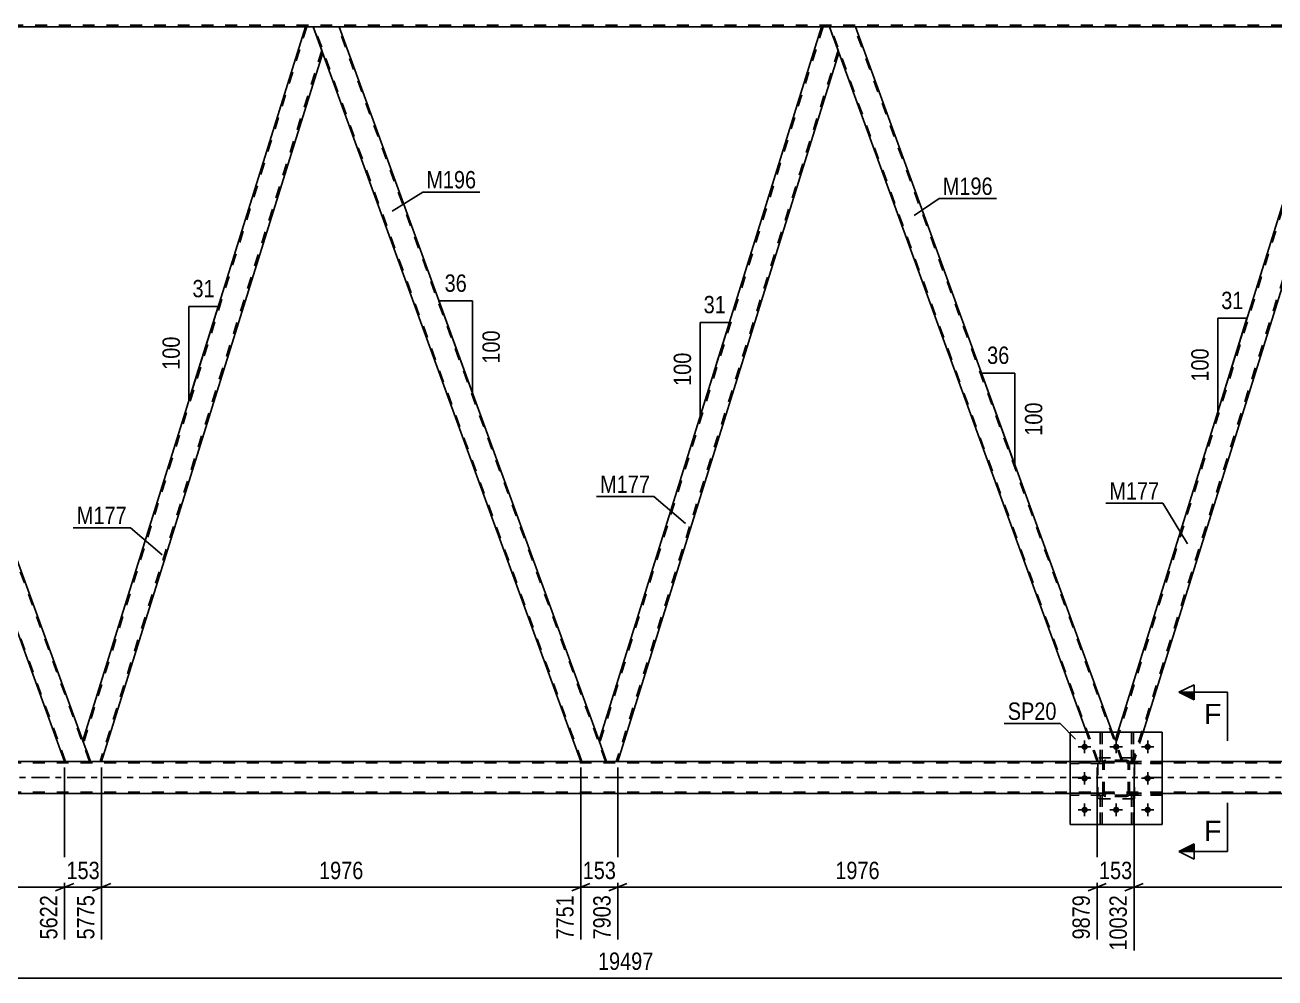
# Model space of a CAD drawing. Header units: millimetres. Extents: x 0 to 841, y 0 to 594.
# Drawn here: x 329.5 to 535.7, y 278.6 to 435.9 of the extents above; entities that cross this region are included whole.
import ezdxf

# ---------------------------------------------------------------- set-up
doc = ezdxf.new("R2010")
doc.units = ezdxf.units.MM
doc.linetypes.add('DXK_LINE_DOT2', pattern=[3.9198, 1.9599, -1.9599])
doc.linetypes.add('DXK_LINE_DOT3', pattern=[5.9187, 2.979, -0.9799, 0.9799, -0.9799])
doc.styles.add('Arial', font='ARIAL.TTF', dxfattribs={"height": 0.2})
doc.styles.add('Arial Narrow', font='ARIALN.TTF', dxfattribs={"height": 0.2})

# ---------------------------------------------------------------- blocks, each defined once
blk = doc.blocks.new('Part-318887585-4087 - 3642')
at = {"color": 7, "linetype": 'DXK_LINE_DOT2'}
for p, q in [((512.48, 314.93), (506.48, 314.93)), ((506.48, 308.13), (506.48, 314.93)), ((512.48, 308.13), (512.48, 314.93)), ((512.48, 308.13), (506.48, 308.13))]:
    blk.add_line(p, q, dxfattribs=at)
blk = doc.blocks.new('Part-318887585-3856 - 3642')
at = {"color": 2, "linetype": 'Continuous'}
for p, q in [((466.47, 435.53), (462.22, 435.53)), ((508.84, 319.13), (466.47, 435.53)), ((504.59, 319.13), (463.75, 431.33))]:
    blk.add_line(p, q, dxfattribs=at)
at = {"color": 7, "linetype": 'DXK_LINE_DOT2'}
for p, q in [((462.22, 435.53), (463.75, 431.33)), ((506.51, 314.31), (462.39, 435.53)), ((510.42, 314.31), (466.3, 435.53)), ((506.34, 314.31), (504.59, 319.13)), ((510.59, 314.31), (508.84, 319.13)), ((510.59, 314.31), (506.34, 314.31))]:
    blk.add_line(p, q, dxfattribs=at)
blk = doc.blocks.new('Part-318887585-3940 - 3642')
at = {"color": 7, "linetype": 'DXK_LINE_DOT2'}
for p, q in [((506.83, 303.93), (506.83, 308.77)), ((506.83, 308.77), (507.15, 308.77)), ((506.83, 308.17), (507.15, 308.17)), ((507.15, 308.77), (507.15, 303.93)), ((507.15, 303.93), (506.83, 303.93))]:
    blk.add_line(p, q, dxfattribs=at)
blk = doc.blocks.new('Part-318887585-3851 - 3642')
at = {"color": 2, "linetype": 'Continuous'}
for p, q in [((460.9, 435.53), (424.2, 317.78)), ((462.22, 435.53), (460.9, 435.53)), ((463.75, 431.33), (462.22, 435.53)), ((463.76, 431.28), (427.31, 314.31)), ((425.46, 314.31), (424.22, 317.73))]:
    blk.add_line(p, q, dxfattribs=at)
at = {"color": 7, "linetype": 'DXK_LINE_DOT2'}
for p, q in [((461.15, 435.53), (424.33, 317.41)), ((463.63, 431.66), (427.05, 314.31)), ((463.76, 431.28), (463.75, 431.33)), ((463.76, 431.28), (463.75, 431.33)), ((424.2, 317.78), (424.22, 317.73)), ((427.31, 314.31), (425.46, 314.31))]:
    blk.add_line(p, q, dxfattribs=at)
blk = doc.blocks.new('Part-318887585-3871 - 3642')
at = {"color": 2, "linetype": 'Continuous'}
for p, q in [((296.21, 435.53), (291.95, 435.53)), ((339.08, 317.73), (296.21, 435.53)), ((336.07, 314.31), (293.48, 431.33))]:
    blk.add_line(p, q, dxfattribs=at)
at = {"color": 7, "linetype": 'DXK_LINE_DOT2'}
for p, q in [((291.95, 435.53), (293.48, 431.33)), ((336.24, 314.31), (292.12, 435.53)), ((340.16, 314.31), (296.04, 435.53)), ((340.33, 314.31), (339.08, 317.73)), ((336.07, 314.31), (340.33, 314.31))]:
    blk.add_line(p, q, dxfattribs=at)
blk = doc.blocks.new('Part-318887585-3883 - 3642')
at = {"color": 2, "linetype": 'Continuous'}
for p, q in [((375.77, 435.53), (339.06, 317.78)), ((377.08, 435.53), (375.77, 435.53)), ((378.61, 431.33), (377.08, 435.53)), ((378.63, 431.28), (342.17, 314.31)), ((340.33, 314.31), (339.08, 317.73))]:
    blk.add_line(p, q, dxfattribs=at)
at = {"color": 7, "linetype": 'DXK_LINE_DOT2'}
for p, q in [((376.02, 435.53), (339.2, 317.41)), ((378.49, 431.66), (341.92, 314.31)), ((378.63, 431.28), (378.61, 431.33)), ((378.63, 431.28), (378.61, 431.33)), ((339.06, 317.78), (339.08, 317.73)), ((342.17, 314.31), (340.33, 314.31))]:
    blk.add_line(p, q, dxfattribs=at)
blk = doc.blocks.new('Part-318887585-3888 - 3642')
at = {"color": 2, "linetype": 'Continuous'}
for p, q in [((381.34, 435.53), (377.08, 435.53)), ((424.22, 317.73), (381.34, 435.53)), ((421.2, 314.31), (378.61, 431.33))]:
    blk.add_line(p, q, dxfattribs=at)
at = {"color": 7, "linetype": 'DXK_LINE_DOT2'}
for p, q in [((377.08, 435.53), (378.61, 431.33)), ((421.37, 314.31), (377.25, 435.53)), ((425.29, 314.31), (381.17, 435.53)), ((425.46, 314.31), (424.22, 317.73)), ((421.2, 314.31), (425.46, 314.31))]:
    blk.add_line(p, q, dxfattribs=at)
blk = doc.blocks.new('Part-318887585-4129 - 3642')
at = {"color": 7, "linetype": 'DXK_LINE_DOT2'}
for p, q in [((507.28, 309.09), (501.88, 309.09)), ((501.88, 308.77), (501.88, 309.09)), ((507.28, 308.77), (501.88, 308.77)), ((506.68, 308.77), (506.68, 309.09)), ((507.28, 309.09), (507.28, 308.77))]:
    blk.add_line(p, q, dxfattribs=at)
blk = doc.blocks.new('Part-318887585-3909 - 3642')
at = {"color": 7, "linetype": 'DXK_LINE_DOT2'}
for p, q in [((501.88, 319.13), (517.08, 319.13)), ((501.88, 319.13), (501.88, 303.93)), ((517.08, 319.13), (517.08, 303.93)), ((501.88, 303.93), (517.08, 303.93))]:
    blk.add_line(p, q, dxfattribs=at)
blk = doc.blocks.new('Part-318887585-3962 - 3642')
at = {"color": 7, "linetype": 'DXK_LINE_DOT2'}
for p, q in [((507.28, 309.09), (501.88, 309.09)), ((501.88, 309.09), (501.88, 308.77)), ((507.28, 308.77), (501.88, 308.77)), ((506.68, 308.77), (506.68, 309.09)), ((507.28, 308.77), (507.28, 309.09))]:
    blk.add_line(p, q, dxfattribs=at)
blk = doc.blocks.new('Part-318887585-3966 - 3642')
at = {"color": 7, "linetype": 'DXK_LINE_DOT2'}
for p, q in [((512.35, 308.77), (512.03, 308.77)), ((512.03, 308.77), (512.03, 303.93)), ((512.03, 308.17), (512.35, 308.17)), ((512.35, 303.93), (512.35, 308.77)), ((512.03, 303.93), (512.35, 303.93))]:
    blk.add_line(p, q, dxfattribs=at)
blk = doc.blocks.new('Part-318887585-3992 - 3642')
at = {"color": 7, "linetype": 'DXK_LINE_DOT2'}
for p, q in [((512.03, 314.29), (512.03, 319.13)), ((512.03, 319.13), (512.35, 319.13)), ((512.35, 319.13), (512.35, 314.29)), ((512.03, 314.89), (512.35, 314.89)), ((512.35, 314.29), (512.03, 314.29))]:
    blk.add_line(p, q, dxfattribs=at)
blk = doc.blocks.new('Part-318887585-3997 - 3642')
at = {"color": 2, "linetype": 'Continuous'}
for p, q in [((517.08, 319.13), (501.88, 319.13)), ((501.88, 303.93), (501.88, 319.13)), ((517.08, 303.93), (517.08, 319.13)), ((517.08, 303.93), (501.88, 303.93))]:
    blk.add_line(p, q, dxfattribs=at)
blk = doc.blocks.new('Part-318887585-4002 - 3642')
at = {"color": 7, "linetype": 'DXK_LINE_DOT2'}
for p, q in [((787.51, 314.07), (111.97, 314.07)), ((517.08, 314.31), (501.88, 314.31)), ((787.51, 309.27), (111.21, 309.27)), ((517.08, 309.03), (501.88, 309.03))]:
    blk.add_line(p, q, dxfattribs=at)
at = {"color": 2, "linetype": 'Continuous'}
for p, q in [((501.88, 314.31), (261.86, 314.31)), ((672.15, 314.31), (517.08, 314.31)), ((501.88, 309.03), (261.86, 309.03)), ((672.15, 309.03), (517.08, 309.03))]:
    blk.add_line(p, q, dxfattribs=at)
at = {"color": 7, "linetype": 'DXK_LINE_DOT3'}
blk.add_line((111.59, 311.67), (787.51, 311.67), dxfattribs=at)
blk = doc.blocks.new('Part-318887585-4005 - 3642')
at = {"color": 7, "linetype": 'DXK_LINE_DOT2'}
for p, q in [((507.28, 314.29), (501.88, 314.29)), ((501.88, 314.29), (501.88, 313.97)), ((507.28, 313.97), (501.88, 313.97)), ((506.68, 313.97), (506.68, 314.29)), ((507.28, 313.97), (507.28, 314.29))]:
    blk.add_line(p, q, dxfattribs=at)
blk = doc.blocks.new('Part-318887585-4008 - 3642')
at = {"color": 7, "linetype": 'DXK_LINE_DOT2'}
for p, q in [((517.08, 309.09), (511.68, 309.09)), ((511.68, 309.09), (511.68, 308.77)), ((511.68, 308.77), (517.08, 308.77)), ((512.28, 308.77), (512.28, 309.09)), ((517.08, 308.77), (517.08, 309.09))]:
    blk.add_line(p, q, dxfattribs=at)
blk = doc.blocks.new('Part-318887585-4011 - 3642')
at = {"color": 7, "linetype": 'DXK_LINE_DOT2'}
for p, q in [((517.08, 314.29), (511.68, 314.29)), ((511.68, 314.29), (511.68, 313.97)), ((511.68, 313.97), (517.08, 313.97)), ((512.28, 313.97), (512.28, 314.29)), ((517.08, 313.97), (517.08, 314.29))]:
    blk.add_line(p, q, dxfattribs=at)
blk = doc.blocks.new('Bolt-318887585-4019 - 3642')
at = {"linetype": 'Continuous'}
for points in [[(504.8, 316.73, -1), (503.76, 316.73, -1)], [(510, 316.73, -1), (508.96, 316.73, -1)], [(515.2, 316.73, -1), (514.16, 316.73, -1)], [(504.8, 311.53, -1), (503.76, 311.53, -1)], [(515.2, 311.53, -1), (514.16, 311.53, -1)], [(504.8, 306.33, -1), (503.76, 306.33, -1)], [(510, 306.33, -1), (508.96, 306.33, -1)], [(515.2, 306.33, -1), (514.16, 306.33, -1)]]:
    blk.add_hatch(color=1, dxfattribs=at).paths.add_polyline_path(points)
at = {"color": 1, "linetype": 'Continuous'}
for p, q in [((504.28, 317.77), (504.28, 315.69)), ((509.48, 317.77), (509.48, 315.69)), ((514.68, 317.77), (514.68, 315.69)), ((505.32, 316.73), (503.24, 316.73)), ((510.52, 316.73), (508.44, 316.73)), ((515.72, 316.73), (513.64, 316.73)), ((505.32, 311.53), (503.24, 311.53)), ((504.28, 312.57), (504.28, 310.49)), ((515.72, 311.53), (513.64, 311.53)), ((514.68, 312.57), (514.68, 310.49)), ((504.28, 307.37), (504.28, 305.29)), ((509.48, 307.37), (509.48, 305.29)), ((514.68, 307.37), (514.68, 305.29)), ((505.32, 306.33), (503.24, 306.33)), ((510.52, 306.33), (508.44, 306.33)), ((515.72, 306.33), (513.64, 306.33))]:
    blk.add_line(p, q, dxfattribs=at)
blk = doc.blocks.new('Part-318887585-4022 - 3642')
at = {"color": 7, "linetype": 'DXK_LINE_DOT2'}
for p, q in [((506.83, 314.29), (506.83, 319.13)), ((506.83, 319.13), (507.15, 319.13)), ((507.15, 319.13), (507.15, 314.29)), ((506.83, 314.89), (507.15, 314.89)), ((507.15, 314.29), (506.83, 314.29))]:
    blk.add_line(p, q, dxfattribs=at)
blk = doc.blocks.new('Part-318887585-4131 - 3642')
at = {"color": 7, "linetype": 'DXK_LINE_DOT2'}
for p, q in [((511.68, 308.77), (511.68, 309.09)), ((511.68, 309.09), (517.08, 309.09)), ((517.08, 308.77), (511.68, 308.77)), ((512.28, 308.77), (512.28, 309.09)), ((517.08, 309.09), (517.08, 308.77))]:
    blk.add_line(p, q, dxfattribs=at)
blk = doc.blocks.new('Part-318887585-4033 - 3642')
at = {"color": 7, "linetype": 'DXK_LINE_DOT2'}
for p, q in [((507.15, 308.77), (506.83, 308.77)), ((506.83, 308.77), (506.83, 303.93)), ((506.83, 308.17), (507.15, 308.17)), ((507.15, 303.93), (507.15, 308.77)), ((506.83, 303.93), (507.15, 303.93))]:
    blk.add_line(p, q, dxfattribs=at)
blk = doc.blocks.new('Part-318887585-4057 - 3642')
at = {"color": 7, "linetype": 'DXK_LINE_DOT2'}
for p, q in [((546.29, 435.53), (509.47, 317.41)), ((548.76, 431.66), (512.19, 314.31)), ((548.9, 431.28), (548.88, 431.33)), ((548.9, 431.28), (548.88, 431.33)), ((509.33, 317.78), (509.75, 319.13)), ((510.59, 314.31), (509.33, 317.78)), ((513.94, 319.13), (512.44, 314.31)), ((512.44, 314.31), (510.59, 314.31))]:
    blk.add_line(p, q, dxfattribs=at)
at = {"color": 2, "linetype": 'Continuous'}
for p, q in [((546.03, 435.53), (509.75, 319.13)), ((547.35, 435.53), (546.03, 435.53)), ((548.88, 431.33), (547.35, 435.53)), ((548.9, 431.28), (513.94, 319.13))]:
    blk.add_line(p, q, dxfattribs=at)
blk = doc.blocks.new('Part-318887585-4073 - 3642')
at = {"color": 7, "linetype": 'DXK_LINE_DOT2'}
for p, q in [((776.11, 435.85), (69.68, 435.85)), ((381.34, 435.53), (375.77, 435.53)), ((466.47, 435.53), (460.9, 435.53))]:
    blk.add_line(p, q, dxfattribs=at)
at = {"color": 2, "linetype": 'Continuous'}
for p, q in [((375.77, 435.53), (296.21, 435.53)), ((460.9, 435.53), (381.34, 435.53)), ((546.03, 435.53), (466.47, 435.53))]:
    blk.add_line(p, q, dxfattribs=at)
blk = doc.blocks.new('Part-318887585-4075 - 3642')
at = {"color": 7, "linetype": 'DXK_LINE_DOT2'}
for p, q in [((512.48, 314.93), (506.48, 314.93)), ((506.48, 308.13), (506.48, 314.93)), ((512.48, 308.13), (512.48, 314.93)), ((512.48, 308.13), (506.48, 308.13))]:
    blk.add_line(p, q, dxfattribs=at)
blk = doc.blocks.new('Part-318887585-4076 - 3642')
at = {"color": 7, "linetype": 'DXK_LINE_DOT2'}
for p, q in [((507.28, 314.05), (507.31, 314.23)), ((507.31, 314.23), (507.28, 314.05)), ((507.28, 309.01), (507.28, 314.05)), ((507.52, 314.05), (507.54, 314.14)), ((507.52, 309.01), (507.52, 314.05)), ((507.54, 314.14), (507.59, 314.22)), ((507.57, 314.49), (507.76, 314.53)), ((507.76, 314.53), (507.57, 314.49)), ((507.59, 314.22), (507.67, 314.27)), ((507.67, 314.27), (507.76, 314.29)), ((511.2, 314.53), (507.76, 314.53)), ((507.76, 314.29), (511.2, 314.29)), ((511.2, 314.53), (511.38, 314.49)), ((511.38, 314.49), (511.2, 314.53)), ((511.2, 314.29), (511.29, 314.27)), ((511.29, 314.27), (511.37, 314.22)), ((511.37, 314.22), (511.42, 314.14)), ((511.42, 314.14), (511.44, 314.05)), ((511.44, 309.01), (511.44, 314.05)), ((511.64, 314.23), (511.68, 314.05)), ((511.68, 314.05), (511.64, 314.23)), ((511.68, 309.01), (511.68, 314.05)), ((507.31, 308.83), (507.28, 309.01)), ((507.28, 309.01), (507.31, 308.83)), ((507.54, 308.92), (507.52, 309.01)), ((507.59, 308.84), (507.54, 308.92)), ((507.76, 308.53), (507.57, 308.57)), ((507.57, 308.57), (507.76, 308.53)), ((507.67, 308.79), (507.59, 308.84)), ((507.76, 308.77), (507.67, 308.79)), ((511.2, 308.77), (507.76, 308.77)), ((511.2, 308.53), (507.76, 308.53)), ((511.29, 308.79), (511.2, 308.77)), ((511.38, 308.57), (511.2, 308.53)), ((511.2, 308.53), (511.38, 308.57)), ((511.37, 308.84), (511.29, 308.79)), ((511.42, 308.92), (511.37, 308.84)), ((511.44, 309.01), (511.42, 308.92)), ((511.68, 309.01), (511.64, 308.83)), ((511.64, 308.83), (511.68, 309.01))]:
    blk.add_line(p, q, dxfattribs=at)
at = {"color": 7, "linetype": 'DXK_LINE_DOT3'}
blk.add_line((509.48, 311.53), (509.48, 311.53), dxfattribs=at)
at = {"color": 7, "linetype": 'DXK_LINE_DOT2'}
for centre, start, end in [((507.76, 314.05), 112.5, 157.5), ((507.76, 314.05), 112.5, 157.5), ((511.2, 314.05), 22.5, 67.5), ((511.2, 314.05), 22.5, 67.5), ((507.76, 309.01), 202.5, 247.5), ((507.76, 309.01), 202.5, 247.5), ((511.2, 309.01), 292.5, 337.5), ((511.2, 309.01), 292.5, 337.5)]:
    blk.add_arc(centre, 0.48, start, end, dxfattribs=at)
blk = doc.blocks.new('Part-318887585-4082 - 3642')
at = {"color": 7, "linetype": 'DXK_LINE_DOT2'}
for p, q in [((512.03, 303.93), (512.03, 308.77)), ((512.03, 308.77), (512.35, 308.77)), ((512.03, 308.17), (512.35, 308.17)), ((512.35, 308.77), (512.35, 303.93)), ((512.35, 303.93), (512.03, 303.93))]:
    blk.add_line(p, q, dxfattribs=at)
blk = doc.blocks.new('Bolt-318887585-4086 - 3642')
at = {"color": 1, "linetype": 'Continuous'}
for p, q in [((504.28, 317.77), (504.28, 317.08)), ((509.48, 317.77), (509.48, 317.08)), ((514.68, 317.77), (514.68, 317.08)), ((503.24, 316.73), (503.93, 316.73)), ((504.28, 315.69), (504.28, 316.38)), ((505.32, 316.73), (504.63, 316.73)), ((508.44, 316.73), (509.13, 316.73)), ((509.48, 315.69), (509.48, 316.38)), ((510.52, 316.73), (509.83, 316.73)), ((513.64, 316.73), (514.33, 316.73)), ((514.68, 315.69), (514.68, 316.38)), ((515.72, 316.73), (515.03, 316.73)), ((503.24, 311.53), (503.93, 311.53)), ((504.28, 312.57), (504.28, 311.88)), ((505.32, 311.53), (504.63, 311.53)), ((513.64, 311.53), (514.33, 311.53)), ((514.68, 312.57), (514.68, 311.88)), ((515.72, 311.53), (515.03, 311.53)), ((504.28, 310.49), (504.28, 311.18)), ((514.68, 310.49), (514.68, 311.18)), ((504.28, 307.37), (504.28, 306.68)), ((509.48, 307.37), (509.48, 306.68)), ((514.68, 307.37), (514.68, 306.68)), ((503.24, 306.33), (503.93, 306.33)), ((504.28, 305.29), (504.28, 305.98)), ((505.32, 306.33), (504.63, 306.33)), ((508.44, 306.33), (509.13, 306.33)), ((509.48, 305.29), (509.48, 305.98)), ((510.52, 306.33), (509.83, 306.33)), ((513.64, 306.33), (514.33, 306.33)), ((514.68, 305.29), (514.68, 305.98)), ((515.72, 306.33), (515.03, 306.33))]:
    blk.add_line(p, q, dxfattribs=at)
blk = doc.blocks.new('Part-318887585-4121 - 3642')
at = {"color": 2, "linetype": 'Continuous'}
blk.add_line((507.15, 319.13), (506.83, 319.13), dxfattribs=at)
at = {"color": 7, "linetype": 'DXK_LINE_DOT2'}
for p, q in [((506.83, 319.13), (506.83, 314.29)), ((507.15, 314.29), (507.15, 319.13)), ((506.83, 314.89), (507.15, 314.89)), ((506.83, 314.29), (507.15, 314.29))]:
    blk.add_line(p, q, dxfattribs=at)
blk = doc.blocks.new('Part-318887585-4124 - 3642')
at = {"color": 7, "linetype": 'DXK_LINE_DOT2'}
for p, q in [((511.68, 313.97), (511.68, 314.29)), ((511.68, 314.29), (517.08, 314.29)), ((517.08, 313.97), (511.68, 313.97)), ((512.28, 313.97), (512.28, 314.29)), ((517.08, 314.29), (517.08, 313.97))]:
    blk.add_line(p, q, dxfattribs=at)
blk = doc.blocks.new('Part-318887585-4128 - 3642')
at = {"color": 2, "linetype": 'Continuous'}
blk.add_line((512.35, 319.13), (512.03, 319.13), dxfattribs=at)
at = {"color": 7, "linetype": 'DXK_LINE_DOT2'}
for p, q in [((512.03, 319.13), (512.03, 314.29)), ((512.35, 314.29), (512.35, 319.13)), ((512.03, 314.89), (512.35, 314.89)), ((512.03, 314.29), (512.35, 314.29))]:
    blk.add_line(p, q, dxfattribs=at)
blk = doc.blocks.new('Part-318887585-4130 - 3642')
at = {"color": 7, "linetype": 'DXK_LINE_DOT2'}
for p, q in [((507.28, 314.29), (501.88, 314.29)), ((501.88, 313.97), (501.88, 314.29)), ((507.28, 313.97), (501.88, 313.97)), ((506.68, 313.97), (506.68, 314.29)), ((507.28, 314.29), (507.28, 313.97))]:
    blk.add_line(p, q, dxfattribs=at)
blk = doc.blocks.new('Part-318887585-4132 - 3642')
at = {"color": 7, "linetype": 'DXK_LINE_DOT2'}
for p, q in [((507.28, 314.05), (507.31, 314.23)), ((507.31, 314.23), (507.28, 314.05)), ((507.28, 309.01), (507.28, 314.05)), ((507.52, 314.05), (507.54, 314.14)), ((507.52, 309.01), (507.52, 314.05)), ((507.54, 314.14), (507.59, 314.22)), ((507.57, 314.49), (507.76, 314.53)), ((507.76, 314.53), (507.57, 314.49)), ((507.59, 314.22), (507.67, 314.27)), ((507.67, 314.27), (507.76, 314.29)), ((511.2, 314.53), (507.76, 314.53)), ((507.76, 314.29), (511.2, 314.29)), ((511.2, 314.53), (511.38, 314.49)), ((511.38, 314.49), (511.2, 314.53)), ((511.2, 314.29), (511.29, 314.27)), ((511.29, 314.27), (511.37, 314.22)), ((511.37, 314.22), (511.42, 314.14)), ((511.42, 314.14), (511.44, 314.05)), ((511.44, 309.01), (511.44, 314.05)), ((511.64, 314.23), (511.68, 314.05)), ((511.68, 314.05), (511.64, 314.23)), ((511.68, 309.01), (511.68, 314.05)), ((507.31, 308.83), (507.28, 309.01)), ((507.28, 309.01), (507.31, 308.83)), ((507.54, 308.92), (507.52, 309.01)), ((507.59, 308.84), (507.54, 308.92)), ((507.76, 308.53), (507.57, 308.57)), ((507.57, 308.57), (507.76, 308.53)), ((507.67, 308.79), (507.59, 308.84)), ((507.76, 308.77), (507.67, 308.79)), ((511.2, 308.77), (507.76, 308.77)), ((511.2, 308.53), (507.76, 308.53)), ((511.29, 308.79), (511.2, 308.77)), ((511.38, 308.57), (511.2, 308.53)), ((511.2, 308.53), (511.38, 308.57)), ((511.37, 308.84), (511.29, 308.79)), ((511.42, 308.92), (511.37, 308.84)), ((511.44, 309.01), (511.42, 308.92)), ((511.68, 309.01), (511.64, 308.83)), ((511.64, 308.83), (511.68, 309.01))]:
    blk.add_line(p, q, dxfattribs=at)
at = {"color": 7, "linetype": 'DXK_LINE_DOT3'}
blk.add_line((509.48, 311.53), (509.48, 311.53), dxfattribs=at)
at = {"color": 7, "linetype": 'DXK_LINE_DOT2'}
for centre, start, end in [((507.76, 314.05), 112.5, 157.5), ((507.76, 314.05), 112.5, 157.5), ((511.2, 314.05), 22.5, 67.5), ((511.2, 314.05), 22.5, 67.5), ((507.76, 309.01), 202.5, 247.5), ((507.76, 309.01), 202.5, 247.5), ((511.2, 309.01), 292.5, 337.5), ((511.2, 309.01), 292.5, 337.5)]:
    blk.add_arc(centre, 0.48, start, end, dxfattribs=at)
blk = doc.blocks.new('AngleDimension-318887585-11805 - 3642')
at = {"color": 7, "linetype": 'Continuous'}
for p, q in [((403.34, 390.32), (397.79, 390.32)), ((403.34, 375.1), (397.79, 390.32)), ((403.34, 375.1), (403.34, 390.32)), ((403.05, 375.89), (403.34, 375.1))]:
    blk.add_line(p, q, dxfattribs=at)
at = {"color": 0}
for points in [[(402.99, 391.22), (402.99, 395.42), (398.14, 395.42), (398.14, 391.22)], [(408.44, 386.06), (404.24, 386.06), (404.24, 379.37), (408.44, 379.37)]]:
    blk.add_wipeout(points, dxfattribs=at)
at = {"color": 3, "style": 'Arial Narrow'}
blk.add_text('36', height=2.863, dxfattribs=at).set_placement((398.74, 391.82))
blk.add_text('100', height=2.863, rotation=90.0002, dxfattribs=at).set_placement((407.84, 379.97))
blk = doc.blocks.new('StraightDimension-318887585-4306 - 3642')
at = {"color": 7, "linetype": 'Continuous'}
for p, q in [((427.31, 313.31), (427.31, 284.94)), ((506.34, 313.31), (506.34, 284.94)), ((428.81, 294.15), (425.81, 292.95)), ((427.31, 293.55), (506.34, 293.55)), ((504.84, 292.95), (507.84, 294.15))]:
    blk.add_line(p, q, dxfattribs=at)
at = {"color": 0}
blk.add_wipeout([(471.08, 294.3), (471.08, 298.5), (462.57, 298.5), (462.57, 294.3)], dxfattribs=at)
at = {"color": 0, "linetype": 'Continuous'}
blk.add_wipeout([(505.74, 292.85), (501.54, 292.85), (501.54, 284.34), (505.74, 284.34)], dxfattribs=at)
at = {"color": 3, "style": 'Arial Narrow'}
blk.add_text('1976', height=2.863, dxfattribs=at).set_placement((463.17, 294.9))
at = {"color": 3, "linetype": 'Continuous', "style": 'Arial Narrow'}
blk.add_text('9879', height=2.863, rotation=90.0002, dxfattribs=at).set_placement((505.14, 284.94))
blk = doc.blocks.new('StraightDimension-318887585-4483 - 3642')
at = {"color": 7, "linetype": 'Continuous'}
blk.add_line((58.82, 278.57), (798.37, 278.57), dxfattribs=at)
at = {"color": 0}
blk.add_wipeout([(433.77, 279.32), (433.77, 283.52), (423.43, 283.52), (423.43, 279.32)], dxfattribs=at)
at = {"color": 3, "style": 'Arial Narrow'}
blk.add_text('19497', height=2.863, dxfattribs=at).set_placement((424.03, 279.92))
blk = doc.blocks.new('AngleDimension-318887585-11819 - 3642')
at = {"color": 7, "linetype": 'Continuous'}
for p, q in [((440.88, 386.78), (445.7, 386.78)), ((440.88, 371.31), (445.7, 386.78)), ((440.88, 371.31), (440.88, 386.78)), ((443.58, 379.97), (445.7, 386.78))]:
    blk.add_line(p, q, dxfattribs=at)
at = {"color": 0}
for points in [[(445.72, 387.68), (445.72, 391.88), (440.86, 391.88), (440.86, 387.68)], [(439.98, 382.39), (435.78, 382.39), (435.78, 375.7), (439.98, 375.7)]]:
    blk.add_wipeout(points, dxfattribs=at)
at = {"color": 3, "style": 'Arial Narrow'}
blk.add_text('31', height=2.863, dxfattribs=at).set_placement((441.46, 388.28))
blk.add_text('100', height=2.863, rotation=90.0002, dxfattribs=at).set_placement((439.38, 376.3))
blk = doc.blocks.new('StraightDimension-318887585-4287 - 3642')
at = {"color": 7, "linetype": 'Continuous'}
for p, q in [((421.2, 313.31), (421.2, 284.94)), ((427.31, 313.31), (427.31, 284.94)), ((419.7, 292.95), (422.7, 294.15)), ((421.2, 293.55), (427.31, 293.55)), ((428.81, 294.15), (425.81, 292.95))]:
    blk.add_line(p, q, dxfattribs=at)
at = {"color": 0}
blk.add_wipeout([(427.6, 294.3), (427.6, 298.5), (420.91, 298.5), (420.91, 294.3)], dxfattribs=at)
at = {"color": 0, "linetype": 'Continuous'}
blk.add_wipeout([(426.71, 292.85), (422.51, 292.85), (422.51, 284.34), (426.71, 284.34)], dxfattribs=at)
at = {"color": 3, "style": 'Arial Narrow'}
blk.add_text('153', height=2.863, dxfattribs=at).set_placement((421.51, 294.9))
at = {"color": 3, "linetype": 'Continuous', "style": 'Arial Narrow'}
blk.add_text('7903', height=2.863, rotation=90.0002, dxfattribs=at).set_placement((426.11, 284.94))
blk = doc.blocks.new('StraightDimension-318887585-4230 - 3642')
at = {"color": 7, "linetype": 'Continuous'}
for p, q in [((257.04, 313.31), (257.04, 284.94)), ((336.07, 313.31), (336.07, 284.94)), ((258.54, 294.15), (255.54, 292.95)), ((257.04, 293.55), (336.07, 293.55)), ((334.57, 292.95), (337.57, 294.15))]:
    blk.add_line(p, q, dxfattribs=at)
at = {"color": 0}
blk.add_wipeout([(300.81, 294.3), (300.81, 298.5), (292.3, 298.5), (292.3, 294.3)], dxfattribs=at)
at = {"color": 0, "linetype": 'Continuous'}
blk.add_wipeout([(335.47, 292.85), (331.27, 292.85), (331.27, 284.34), (335.47, 284.34)], dxfattribs=at)
at = {"color": 3, "style": 'Arial Narrow'}
blk.add_text('1976', height=2.863, dxfattribs=at).set_placement((292.9, 294.9))
at = {"color": 3, "linetype": 'Continuous', "style": 'Arial Narrow'}
blk.add_text('5622', height=2.863, rotation=90.0002, dxfattribs=at).set_placement((334.87, 284.94))
blk = doc.blocks.new('StraightDimension-318887585-4249 - 3642')
at = {"color": 7, "linetype": 'Continuous'}
for p, q in [((336.07, 313.31), (336.07, 284.94)), ((342.17, 313.31), (342.17, 284.94)), ((334.57, 292.95), (337.57, 294.15)), ((336.07, 293.55), (342.17, 293.55)), ((343.67, 294.15), (340.67, 292.95))]:
    blk.add_line(p, q, dxfattribs=at)
at = {"color": 0}
blk.add_wipeout([(342.46, 294.3), (342.46, 298.5), (335.78, 298.5), (335.78, 294.3)], dxfattribs=at)
at = {"color": 0, "linetype": 'Continuous'}
blk.add_wipeout([(341.57, 292.85), (337.37, 292.85), (337.37, 284.34), (341.57, 284.34)], dxfattribs=at)
at = {"color": 3, "style": 'Arial Narrow'}
blk.add_text('153', height=2.863, dxfattribs=at).set_placement((336.38, 294.9))
at = {"color": 3, "linetype": 'Continuous', "style": 'Arial Narrow'}
blk.add_text('5775', height=2.863, rotation=90.0002, dxfattribs=at).set_placement((340.97, 284.94))
blk = doc.blocks.new('StraightDimension-318887585-4268 - 3642')
at = {"color": 7, "linetype": 'Continuous'}
for p, q in [((342.17, 313.31), (342.17, 284.94)), ((421.2, 313.31), (421.2, 284.94)), ((343.67, 294.15), (340.67, 292.95)), ((342.17, 293.55), (421.2, 293.55)), ((419.7, 292.95), (422.7, 294.15))]:
    blk.add_line(p, q, dxfattribs=at)
at = {"color": 0}
blk.add_wipeout([(385.94, 294.3), (385.94, 298.5), (377.43, 298.5), (377.43, 294.3)], dxfattribs=at)
at = {"color": 0, "linetype": 'Continuous'}
blk.add_wipeout([(420.6, 292.85), (416.4, 292.85), (416.4, 284.34), (420.6, 284.34)], dxfattribs=at)
at = {"color": 3, "style": 'Arial Narrow'}
blk.add_text('1976', height=2.863, dxfattribs=at).set_placement((378.03, 294.9))
at = {"color": 3, "linetype": 'Continuous', "style": 'Arial Narrow'}
blk.add_text('7751', height=2.863, rotation=90.0002, dxfattribs=at).set_placement((420, 284.94))
blk = doc.blocks.new('StraightDimension-318887585-4325 - 3642')
at = {"color": 7, "linetype": 'Continuous'}
for p, q in [((506.34, 313.31), (506.34, 284.94)), ((512.44, 313.31), (512.44, 283.11)), ((504.84, 292.95), (507.84, 294.15)), ((506.34, 293.55), (512.44, 293.55)), ((513.94, 294.15), (510.94, 292.95))]:
    blk.add_line(p, q, dxfattribs=at)
at = {"color": 0}
blk.add_wipeout([(512.73, 294.3), (512.73, 298.5), (506.05, 298.5), (506.05, 294.3)], dxfattribs=at)
at = {"color": 0, "linetype": 'Continuous'}
blk.add_wipeout([(511.84, 292.85), (507.64, 292.85), (507.64, 282.51), (511.84, 282.51)], dxfattribs=at)
at = {"color": 3, "style": 'Arial Narrow'}
blk.add_text('153', height=2.863, dxfattribs=at).set_placement((506.65, 294.9))
at = {"color": 3, "linetype": 'Continuous', "style": 'Arial Narrow'}
blk.add_text('10032', height=2.863, rotation=90.0002, dxfattribs=at).set_placement((511.24, 283.11))
blk = doc.blocks.new('StraightDimension-318887585-4344 - 3642')
at = {"color": 7, "linetype": 'Continuous'}
for p, q in [((512.44, 313.31), (512.44, 283.11)), ((591.47, 313.31), (591.47, 283.11)), ((513.94, 294.15), (510.94, 292.95)), ((512.44, 293.55), (591.47, 293.55)), ((589.97, 292.95), (592.97, 294.15))]:
    blk.add_line(p, q, dxfattribs=at)
at = {"color": 0}
blk.add_wipeout([(556.21, 294.3), (556.21, 298.5), (547.7, 298.5), (547.7, 294.3)], dxfattribs=at)
at = {"color": 0, "linetype": 'Continuous'}
blk.add_wipeout([(590.87, 292.85), (586.67, 292.85), (586.67, 282.51), (590.87, 282.51)], dxfattribs=at)
at = {"color": 3, "style": 'Arial Narrow'}
blk.add_text('1976', height=2.863, dxfattribs=at).set_placement((548.3, 294.9))
at = {"color": 3, "linetype": 'Continuous', "style": 'Arial Narrow'}
blk.add_text('12007', height=2.863, rotation=90.0002, dxfattribs=at).set_placement((590.27, 283.11))
blk = doc.blocks.new('AngleDimension-318887585-11791 - 3642')
at = {"color": 7, "linetype": 'Continuous'}
for p, q in [((356.57, 389.42), (361.39, 389.42)), ((356.57, 373.96), (361.39, 389.42)), ((356.57, 373.96), (356.57, 389.42)), ((357.28, 376.24), (361.39, 389.42))]:
    blk.add_line(p, q, dxfattribs=at)
at = {"color": 0}
for points in [[(361.41, 390.32), (361.41, 394.52), (356.56, 394.52), (356.56, 390.32)], [(355.67, 385.03), (351.47, 385.03), (351.47, 378.35), (355.67, 378.35)]]:
    blk.add_wipeout(points, dxfattribs=at)
at = {"color": 3, "style": 'Arial Narrow'}
blk.add_text('31', height=2.863, dxfattribs=at).set_placement((357.16, 390.92))
blk.add_text('100', height=2.863, rotation=90.0002, dxfattribs=at).set_placement((355.07, 378.95))
blk = doc.blocks.new('AngleDimension-318887585-11833 - 3642')
at = {"color": 7, "linetype": 'Continuous'}
for p, q in [((487.87, 376.76), (487.26, 378.42)), ((492.8, 378.42), (487.26, 378.42)), ((492.8, 363.2), (487.26, 378.42)), ((492.8, 363.2), (492.8, 378.42))]:
    blk.add_line(p, q, dxfattribs=at)
at = {"color": 0}
for points in [[(492.46, 379.32), (492.46, 383.52), (487.6, 383.52), (487.6, 379.32)], [(497.9, 374.15), (493.7, 374.15), (493.7, 367.47), (497.9, 367.47)]]:
    blk.add_wipeout(points, dxfattribs=at)
at = {"color": 3, "style": 'Arial Narrow'}
blk.add_text('36', height=2.863, dxfattribs=at).set_placement((488.2, 379.92))
blk.add_text('100', height=2.863, rotation=90.0002, dxfattribs=at).set_placement((497.3, 368.07))
blk = doc.blocks.new('AngleDimension-318887585-11847 - 3642')
at = {"color": 7, "linetype": 'Continuous'}
for p, q in [((526.23, 387.47), (531.05, 387.47)), ((526.23, 372.01), (531.05, 387.47)), ((526.23, 372.01), (526.23, 387.47)), ((529.58, 382.74), (531.05, 387.47))]:
    blk.add_line(p, q, dxfattribs=at)
at = {"color": 0}
for points in [[(531.07, 388.37), (531.07, 392.57), (526.21, 392.57), (526.21, 388.37)], [(525.33, 383.08), (521.13, 383.08), (521.13, 376.4), (525.33, 376.4)]]:
    blk.add_wipeout(points, dxfattribs=at)
at = {"color": 3, "style": 'Arial Narrow'}
blk.add_text('31', height=2.863, dxfattribs=at).set_placement((526.81, 388.97))
blk.add_text('100', height=2.863, rotation=90.0002, dxfattribs=at).set_placement((524.73, 377))
blk = doc.blocks.new('Mark-318887585-3852 - 3642')
at = {"color": 0}
blk.add_wipeout([(489.13, 407.81), (489.13, 410.81), (480.9, 410.81), (480.9, 407.81)], dxfattribs=at)
blk.add_wipeout([(489.13, 407.81), (489.13, 410.81), (480.9, 410.81), (480.9, 407.81)], dxfattribs=at)
at = {"color": 30, "linetype": 'Continuous'}
for p, q in [((476.18, 404.39), (480.3, 407.21)), ((480.3, 407.21), (489.73, 407.21))]:
    blk.add_line(p, q, dxfattribs=at)
at = {"color": 3, "style": 'Arial Narrow'}
blk.add_text('M196', height=2.863, dxfattribs=at).set_placement((480.9, 407.81))
blk = doc.blocks.new('Mark-318887585-3847 - 3642')
at = {"color": 0}
blk.add_wipeout([(432.62, 358.63), (432.62, 361.63), (424.39, 361.63), (424.39, 358.63)], dxfattribs=at)
blk.add_wipeout([(432.62, 358.63), (432.62, 361.63), (424.39, 361.63), (424.39, 358.63)], dxfattribs=at)
at = {"color": 30, "linetype": 'Continuous'}
for p in [(423.79, 358.03), (438.47, 353.58)]:
    blk.add_line(p, (433.22, 358.03), dxfattribs=at)
at = {"color": 3, "style": 'Arial Narrow'}
blk.add_text('M177', height=2.863, dxfattribs=at).set_placement((424.39, 358.63))
blk = doc.blocks.new('Mark-318887585-3879 - 3642')
at = {"color": 0}
blk.add_wipeout([(346.31, 353.48), (346.31, 356.48), (338.09, 356.48), (338.09, 353.48)], dxfattribs=at)
blk.add_wipeout([(346.31, 353.48), (346.31, 356.48), (338.09, 356.48), (338.09, 353.48)], dxfattribs=at)
at = {"color": 30, "linetype": 'Continuous'}
for p in [(337.49, 352.88), (352.17, 348.43)]:
    blk.add_line(p, (346.91, 352.88), dxfattribs=at)
at = {"color": 3, "style": 'Arial Narrow'}
blk.add_text('M177', height=2.863, dxfattribs=at).set_placement((338.09, 353.48))
blk = doc.blocks.new('Mark-318887585-3884 - 3642')
at = {"color": 0}
blk.add_wipeout([(403.95, 408.89), (403.95, 411.89), (395.72, 411.89), (395.72, 408.89)], dxfattribs=at)
blk.add_wipeout([(403.95, 408.89), (403.95, 411.89), (395.72, 411.89), (395.72, 408.89)], dxfattribs=at)
at = {"color": 30, "linetype": 'Continuous'}
for p, q in [((390.08, 405.13), (395.12, 408.29)), ((395.12, 408.29), (404.55, 408.29))]:
    blk.add_line(p, q, dxfattribs=at)
at = {"color": 3, "style": 'Arial Narrow'}
blk.add_text('M196', height=2.863, dxfattribs=at).set_placement((395.72, 408.89))
blk = doc.blocks.new('Mark-318887585-3993 - 3642')
at = {"color": 0}
blk.add_wipeout([(499.65, 321.18), (499.65, 324.18), (491.61, 324.18), (491.61, 321.18)], dxfattribs=at)
blk.add_wipeout([(499.65, 321.18), (499.65, 324.18), (491.61, 324.18), (491.61, 321.18)], dxfattribs=at)
at = {"color": 30, "linetype": 'Continuous'}
for p in [(491.01, 320.58), (502.76, 318.01)]:
    blk.add_line(p, (500.25, 320.58), dxfattribs=at)
at = {"color": 3, "style": 'Arial Narrow'}
blk.add_text('SP20', height=2.863, dxfattribs=at).set_placement((491.61, 321.18))
blk = doc.blocks.new('Mark-318887585-4053 - 3642')
at = {"color": 0}
blk.add_wipeout([(516.59, 357.54), (516.59, 360.54), (508.37, 360.54), (508.37, 357.54)], dxfattribs=at)
blk.add_wipeout([(516.59, 357.54), (516.59, 360.54), (508.37, 360.54), (508.37, 357.54)], dxfattribs=at)
at = {"color": 30, "linetype": 'Continuous'}
for p in [(507.77, 356.94), (521.27, 350.23)]:
    blk.add_line(p, (517.19, 356.94), dxfattribs=at)
at = {"color": 3, "style": 'Arial Narrow'}
blk.add_text('M177', height=2.863, dxfattribs=at).set_placement((508.37, 357.54))
blk = doc.blocks.new('SectionMark-318887585-5357 - 3642')
at = {"linetype": 'Continuous'}
for points in [[(522.33, 325.73), (522.33, 324.48), (519.83, 325.73)], [(522.33, 300.71), (522.33, 299.46), (519.83, 299.46)]]:
    blk.add_hatch(color=6, dxfattribs=at).paths.add_polyline_path(points)
at = {"color": 6, "linetype": 'Continuous'}
for p, q in [((519.83, 325.73), (522.33, 326.98)), ((527.83, 325.73), (519.83, 325.73)), ((519.83, 325.73), (522.33, 324.48)), ((522.33, 324.48), (522.33, 326.98)), ((519.83, 299.46), (522.33, 300.71)), ((527.83, 299.46), (519.83, 299.46)), ((522.33, 298.21), (519.83, 299.46)), ((522.33, 300.71), (522.33, 298.21))]:
    blk.add_line(p, q, dxfattribs=at)
at = {"color": 0, "linetype": 'Continuous'}
for points in [[(526.83, 320.48), (526.83, 323.98), (523.98, 323.98), (523.98, 320.48)], [(526.83, 301.21), (526.83, 304.71), (523.98, 304.71), (523.98, 301.21)]]:
    blk.add_wipeout(points, dxfattribs=at)
at = {"color": 6, "linetype": 'Continuous'}
for p, q in [((527.83, 325.73), (527.83, 317.73)), ((527.83, 299.46), (527.83, 307.46))]:
    blk.add_line(p, q, dxfattribs=at)
at = {"color": 3, "linetype": 'Continuous', "style": 'Arial'}
for p in [(523.98, 320.48), (523.98, 301.21)]:
    blk.add_text('F', height=3.34, dxfattribs=at).set_placement(p)

msp = doc.modelspace()

# ---------------------------------------------------------------- block references
for name in ['Part-318887585-4073 - 3642', 'Part-318887585-3871 - 3642', 'Part-318887585-3883 - 3642', 'Part-318887585-3888 - 3642', 'Part-318887585-3851 - 3642', 'Part-318887585-3856 - 3642', 'Part-318887585-4057 - 3642', 'Part-318887585-3909 - 3642', 'Part-318887585-3997 - 3642', 'Bolt-318887585-4019 - 3642', 'Bolt-318887585-4086 - 3642', 'Part-318887585-4022 - 3642', 'Part-318887585-4121 - 3642', 'Part-318887585-3992 - 3642', 'Part-318887585-4128 - 3642', 'Part-318887585-4002 - 3642', 'Part-318887585-4005 - 3642', 'Part-318887585-4130 - 3642', 'Part-318887585-4087 - 3642', 'Part-318887585-4075 - 3642', 'Part-318887585-4076 - 3642', 'Part-318887585-4132 - 3642', 'Part-318887585-4011 - 3642', 'Part-318887585-4124 - 3642', 'Part-318887585-4129 - 3642', 'Part-318887585-3962 - 3642', 'Part-318887585-3940 - 3642', 'Part-318887585-4033 - 3642', 'Part-318887585-4008 - 3642', 'Part-318887585-4131 - 3642', 'Part-318887585-3966 - 3642', 'Part-318887585-4082 - 3642']:
    msp.add_blockref(name, (0, 0))

# ---------------------------------------------------------------- next in the draw order: block references
for name in ['AngleDimension-318887585-11805 - 3642', 'StraightDimension-318887585-4306 - 3642']:
    msp.add_blockref(name, (0, 0))

# ---------------------------------------------------------------- next in the draw order: block references
msp.add_blockref('StraightDimension-318887585-4483 - 3642', (0, 0))

# ---------------------------------------------------------------- next in the draw order: block references
for name in ['Mark-318887585-3884 - 3642', 'Mark-318887585-3852 - 3642', 'AngleDimension-318887585-11791 - 3642', 'AngleDimension-318887585-11819 - 3642', 'AngleDimension-318887585-11847 - 3642', 'AngleDimension-318887585-11833 - 3642', 'Mark-318887585-3847 - 3642', 'Mark-318887585-4053 - 3642', 'Mark-318887585-3879 - 3642', 'Mark-318887585-3993 - 3642', 'StraightDimension-318887585-4230 - 3642', 'StraightDimension-318887585-4287 - 3642', 'StraightDimension-318887585-4325 - 3642']:
    msp.add_blockref(name, (0, 0))

# ---------------------------------------------------------------- next in the draw order: block references
for name in ['StraightDimension-318887585-4249 - 3642', 'StraightDimension-318887585-4344 - 3642']:
    msp.add_blockref(name, (0, 0))

# ---------------------------------------------------------------- next in the draw order: block references
for name in ['SectionMark-318887585-5357 - 3642', 'StraightDimension-318887585-4268 - 3642']:
    msp.add_blockref(name, (0, 0))

doc.saveas('drawing.dxf')
